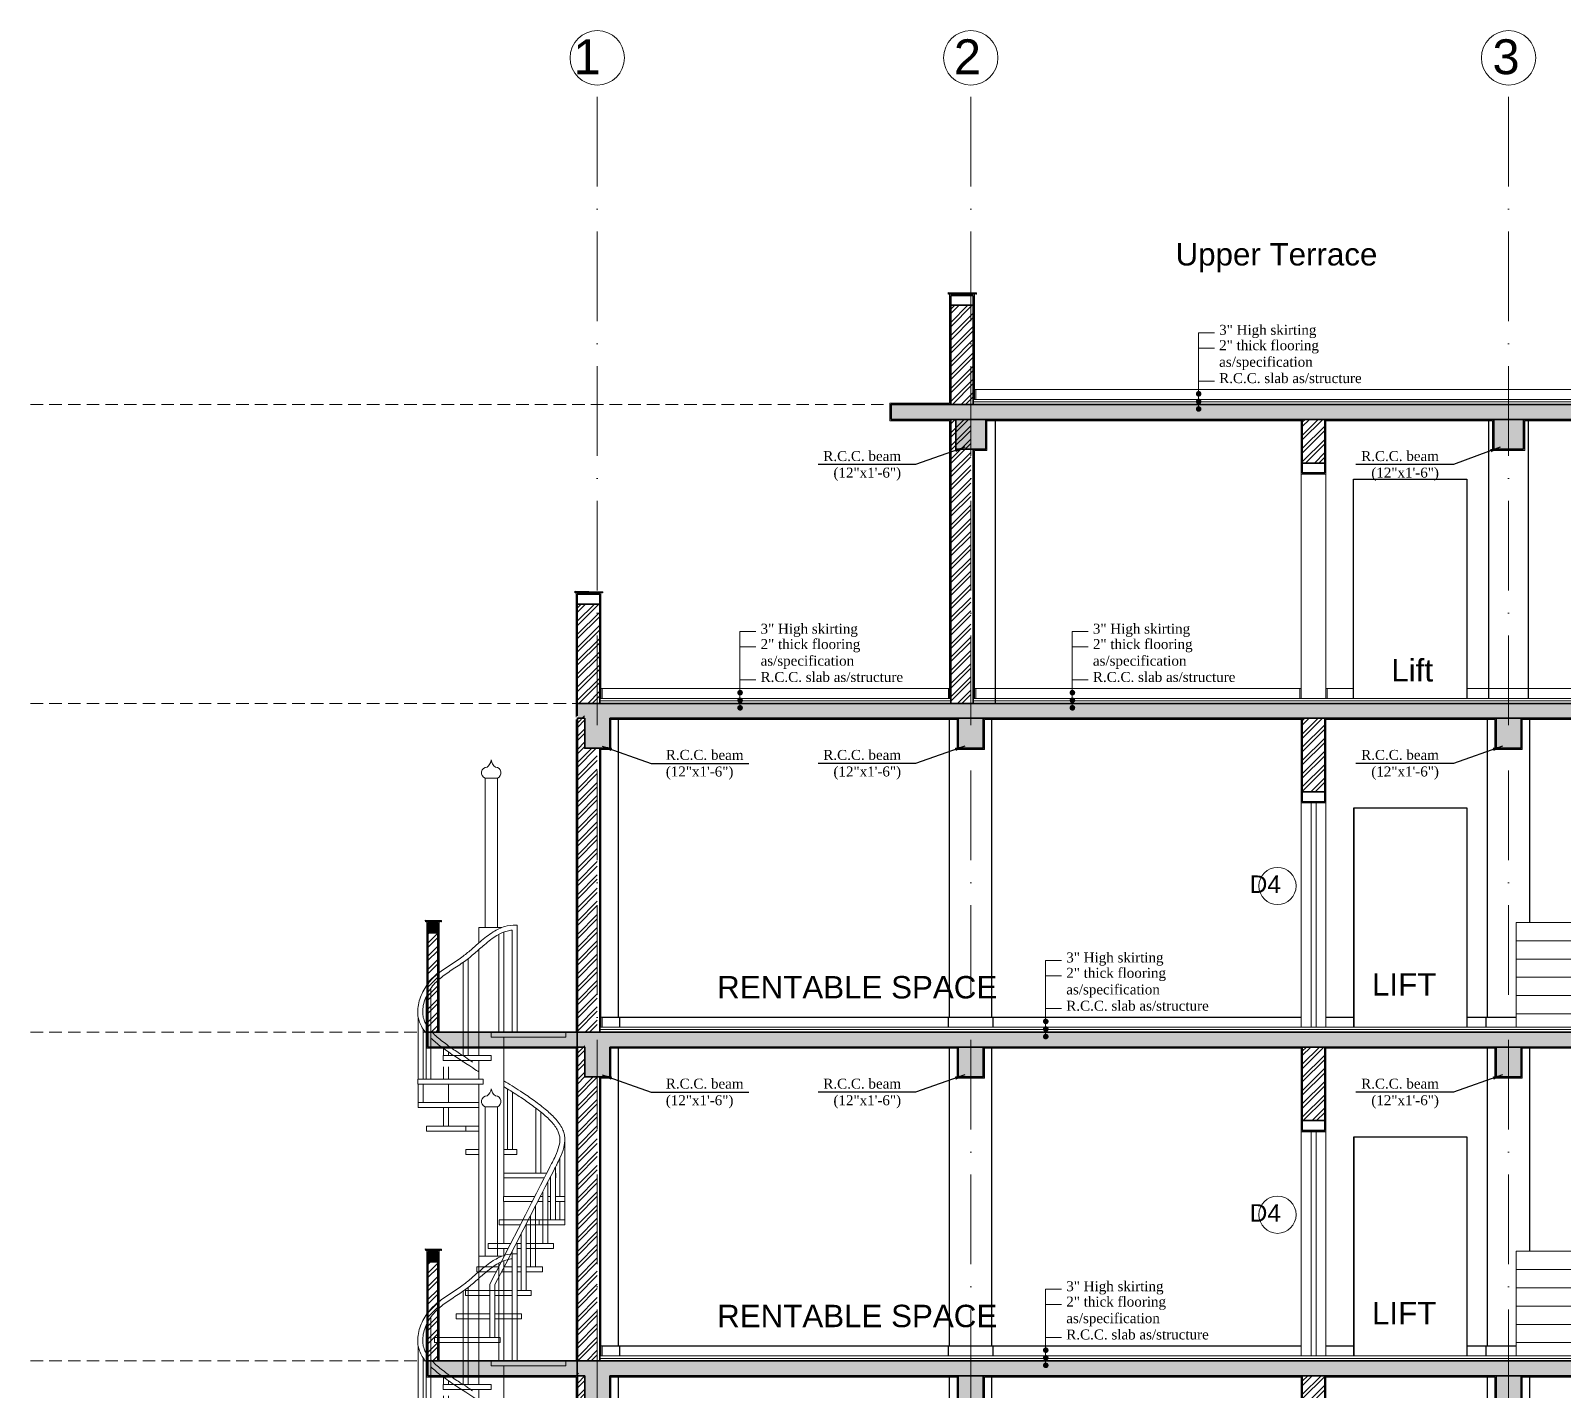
# Model space of a CAD drawing. Header units: inches. Extents: x 10755 to 33653, y -10992 to 10708.
# Drawn here: x 20588 to 21203, y 2085 to 2631 of the extents above; entities that cross this region are included whole.
import ezdxf

# ---------------------------------------------------------------- set-up
doc = ezdxf.new("R2010")
doc.units = ezdxf.units.IN
doc.header["$MEASUREMENT"] = 0
doc.linetypes.add('ACAD_ISO10W100', pattern=[18, 12, -3, 0, -3])
doc.linetypes.add('DASHED', pattern=[0.75, 0.5, -0.25])
for name, color, linetype, lineweight in [('arrow', 4, 'Continuous', 9), ('centerline', 9, 'ACAD_ISO10W100', 5), ('col', 1, 'Continuous', 30), ('dimension inter - 8', 6, 'Continuous', 13), ('door', 15, 'Continuous', 18), ('Elevation 1', 21, 'Continuous', 25), ('elevation3', 122, 'Continuous', 25), ('hatch', 33, 'Continuous', 5), ('hatch 2', 8, 'Continuous', 13), ('hatch1', 9, 'Continuous', 5), ('hatch3', 43, 'Continuous', 5), ('Pillar', 11, 'Continuous', 25), ('PLASTER', 50, 'Continuous', 9), ('stair', 3, 'Continuous', 15), ('STAIRCASE', 143, 'Continuous', 15), ('steps', 4, 'Continuous', 9), ('text-1-4', 6, 'Continuous', 13), ('title text 1', 113, 'Continuous', 25), ('txt', 7, 'Continuous', 15), ('wall', 1, 'Continuous', 35)]:
    doc.layers.add(name, color=color, linetype=linetype, lineweight=lineweight)
doc.layers.add('T-TEXT', color=230, linetype='Continuous')
doc.layers.get('dimension inter - 8').off()
doc.styles.add('arial', font='arial.ttf')
doc.styles.add('Prajwal', font='stylu.ttf', dxfattribs={"height": 9})
doc.styles.get("Standard").update_dxf_attribs({"font": 'arial.ttf'})
doc.styles.add('suren', font='times.ttf', dxfattribs={"height": 4})
doc.dimstyles.new('1-4(p) arrow', dxfattribs={"dimtxt": 4, "dimasz": 4, "dimexe": 0, "dimexo": 0, "dimgap": 2, "dimtad": 1, "dimdec": 3, "dimzin": 0, "dimdsep": 46, "dimlunit": 4, "dimtxsty": 'arial', "dimblk": 'DOT', "dimcen": 0, "dimclrd": 4, "dimclre": 3, "dimclrt": 6, "dimadec": 0, "dimazin": 0, "dimtfac": 0.5, "dimtdec": 3, "dimtix": 1, "dimtofl": 0, "dimtmove": 0, "dimatfit": 3, "dimfxl": 0, "dimtolj": 1, "dimtzin": 0, "dimlwe": -1, "dimarcsym": 0})

# ---------------------------------------------------------------- blocks, each defined once
blk = doc.blocks.new('wewerr')
at = {"layer": 'hatch', "linetype": 'Continuous', "ltscale": 30}
for points in [[(193533.81, -5219.8), (193523.81, -5219.8), (193523.81, -5231.8), (193533.81, -5231.8)], [(193683.81, -5219.8), (193673.81, -5219.8), (193673.81, -5231.8), (193683.81, -5231.8)], [(193899.81, -5219.8), (193889.81, -5219.8), (193889.81, -5231.8), (193899.81, -5231.8)], [(194084.81, -5219.8), (194074.81, -5219.8), (194074.81, -5231.8), (194084.81, -5231.8)], [(194324.81, -5219.8), (194314.81, -5219.8), (194314.81, -5231.8), (194324.81, -5231.8)], [(194516.81, -5219.8), (194506.81, -5219.8), (194506.81, -5231.8), (194516.81, -5231.8)]]:
    blk.add_hatch(color=256, dxfattribs=at).paths.add_polyline_path(points)
at = {"layer": 'hatch 2', "linetype": 'Continuous', "ltscale": 30}
blk.add_hatch(color=256, dxfattribs=at).paths.add_polyline_path([(194519.81, -5219.8), (194519.81, -5213.8), (193520.81, -5213.8), (193520.81, -5219.8)])
h = blk.add_hatch(dxfattribs=at)
h.set_pattern_fill('ANSI32', color=256, scale=10, style=0)
h.set_pattern_definition([(45, (172868.0908, -7178.3252), (-2.6516504, 2.6516504), []), (45, (172869.8586, -7178.3252), (-2.6516504, 2.6516504), [])])
h.paths.add_polyline_path([(193528.81, -5231.8), (193523.81, -5231.8), (193523.81, -5218.8), (193520.81, -5218.8), (193520.81, -5345.8), (193528.81, -5345.8)])
h = blk.add_hatch(dxfattribs=at)
h.set_pattern_fill('ANSI32', color=256, scale=10, style=0)
h.set_pattern_definition([(45, (-2e-05, 421.004), (-2.65165043, 2.65165043), []), (45, (1.7677, 421.004), (-2.65165043, 2.65165043), [])])
h.paths.add_polyline_path([(193811.95, -5249.3), (193820.95, -5249.3), (193820.95, -5219.8), (193811.95, -5219.8)])
at = {"layer": 'door', "ltscale": 30}
for p, q in [((194080.37, -5343.8), (194080.37, -5231.8)), ((194082.37, -5343.8), (194082.37, -5231.8)), ((193815.52, -5343.8), (193815.52, -5253.3)), ((193817.52, -5343.8), (193817.52, -5253.3))]:
    blk.add_line(p, q, dxfattribs=at)
at = {"layer": 'Elevation 1'}
blk.add_lwpolyline([(193832.58, -5343.8), (193832.58, -5255.8), (193878.05, -5255.8), (193878.05, -5343.8)], dxfattribs=at)
at = {"layer": 'elevation3', "linetype": 'Continuous'}
for p, q in [((193832.58, -5255.8), (193832.58, -5343.8)), ((193878.05, -5255.8), (193878.05, -5343.8))]:
    blk.add_line(p, q, dxfattribs=at)
at = {"layer": 'hatch 2', "ltscale": 30}
blk.add_circle((193801.99, -5287.13), 7.47, dxfattribs=at)
blk.add_circle((193801.99, -5287.13), 7.47, dxfattribs=at)
at = {"layer": 'Pillar', "linetype": 'Continuous', "ltscale": 30}
for p, q in [((193537.31, -5339.8), (193537.31, -5219.8)), ((193670.31, -5339.8), (193670.31, -5219.8)), ((193687.31, -5339.8), (193687.31, -5219.8)), ((193886.31, -5339.8), (193886.31, -5219.8)), ((193903.31, -5301.8), (193903.31, -5219.8)), ((194086.31, -5220.3), (194086.31, -5343.8)), ((194114.31, -5343.8), (194114.31, -5220.3)), ((194311.31, -5343.8), (194311.31, -5219.8)), ((194328.31, -5339.8), (194328.31, -5219.8)), ((194503.31, -5339.8), (194503.31, -5219.8)), ((194520.31, -5339.8), (194520.31, -5219.8)), ((194076.31, -5232.3), (194076.31, -5343.8)), ((194071.31, -5339.8), (194071.31, -5262.8)), ((193530.81, -5339.8), (193811.45, -5339.8)), ((193537.81, -5343.8), (193537.81, -5339.8)), ((193669.81, -5343.8), (193669.81, -5339.8)), ((193687.81, -5343.8), (193687.81, -5339.8)), ((193821.45, -5339.8), (193832.58, -5339.8)), ((193878.05, -5339.8), (193897.81, -5339.8)), ((193885.81, -5343.8), (193885.81, -5339.8)), ((193959.79, -5339.8), (194076.31, -5339.8)), ((194070.81, -5343.8), (194070.81, -5339.8)), ((194086.31, -5339.8), (194114.31, -5339.8)), ((194311.31, -5339.8), (194328.81, -5339.8)), ((194328.81, -5343.8), (194328.81, -5339.8)), ((194328.81, -5339.8), (194520.81, -5339.8)), ((194502.81, -5343.8), (194502.81, -5339.8)), ((194520.81, -5343.8), (194520.81, -5339.8))]:
    blk.add_line(p, q, dxfattribs=at)
at = {"layer": 'PLASTER', "linetype": 'Continuous', "ltscale": 30}
blk.add_line((193811.45, -5253.8), (193821.45, -5253.8), dxfattribs=at)
for points in [[(193520.31, -5220.3), (193520.31, -5345.8)], [(193530.31, -5343.8), (193530.31, -5232.3), (193534.31, -5232.3), (193534.31, -5220.3), (193673.31, -5220.3), (193673.31, -5232.3), (193684.31, -5232.3), (193684.31, -5220.3), (193811.45, -5220.3), (193811.45, -5343.8)], [(193821.45, -5343.8), (193821.45, -5220.3), (193889.31, -5220.3), (193889.31, -5232.3), (193900.31, -5232.3), (193900.31, -5220.3), (194074.31, -5220.3), (194074.31, -5232.3), (194085.31, -5232.3), (194085.31, -5220.3), (194091.31, -5220.3), (194091.31, -5220.3), (194104.31, -5220.3), (194104.31, -5220.3), (194314.31, -5220.3), (194314.31, -5232.3), (194325.31, -5232.3), (194325.31, -5220.3), (194506.31, -5220.3), (194506.31, -5232.3), (194517.31, -5232.3), (194517.31, -5220.3)]]:
    blk.add_lwpolyline(points, dxfattribs=at)
at = {"layer": 'stair', "ltscale": 5}
for p, q in [((193529.81, -5343.8), (194520.81, -5343.8)), ((193529.81, -5344.8), (194520.81, -5344.8))]:
    blk.add_line(p, q, dxfattribs=at)
blk.add_lwpolyline([(193530.81, -5343.8), (193530.31, -5343.8), (193530.31, -5339.8), (193530.81, -5339.8)], close=True, dxfattribs=at)
at = {"layer": 'STAIRCASE', "linetype": 'Continuous', "ltscale": 30}
for p, q in [((194014.8, -5219.8), (194014.8, -5262.8)), ((194014.8, -5262.8), (194014.8, -5265.14)), ((193897.81, -5301.8), (193897.81, -5343.8)), ((193959.79, -5301.8), (193897.81, -5301.8)), ((193959.79, -5301.8), (193959.79, -5343.8)), ((193959.79, -5309.14), (193897.81, -5309.14)), ((193959.79, -5316.47), (193897.81, -5316.47)), ((193959.79, -5323.8), (193897.81, -5323.8)), ((193959.79, -5331.14), (193897.81, -5331.14)), ((193959.79, -5338.47), (193897.81, -5338.47))]:
    blk.add_line(p, q, dxfattribs=at)
for points in [[(194014.8, -5265.14), (194014.8, -5257.8), (194076.31, -5257.8), (194076.31, -5257.8)], [(193959.79, -5307.81), (194027.3, -5262.8), (194076.31, -5262.8)], [(194003.79, -5272.47), (194003.79, -5265.14), (194014.8, -5265.14), (194014.8, -5265.14)], [(193992.79, -5279.8), (193992.79, -5272.47), (194003.79, -5272.47), (194003.79, -5272.47)], [(193981.79, -5287.14), (193981.79, -5279.8), (193992.79, -5279.8), (193992.79, -5279.8)], [(193970.79, -5294.47), (193970.79, -5287.14), (193981.79, -5287.14), (193981.79, -5287.14)], [(193959.79, -5301.8), (193959.79, -5294.47), (193970.79, -5294.47), (193970.79, -5294.47)]]:
    blk.add_lwpolyline(points, dxfattribs=at)
at = {"layer": 'wall', "linetype": 'Continuous', "ltscale": 30}
for p, q in [((193520.81, -5213.8), (193902.81, -5213.8)), ((193902.81, -5213.8), (194519.81, -5213.8)), ((194071.81, -5213.8), (194519.81, -5213.8)), ((193520.81, -5345.8), (193520.81, -5219.8)), ((193523.81, -5219.8), (193520.81, -5219.8)), ((193533.81, -5219.8), (194519.81, -5219.8)), ((193811.95, -5219.8), (193811.95, -5253.3)), ((193820.95, -5219.8), (193820.95, -5253.3)), ((193531.81, -5231.8), (193523.81, -5231.8)), ((193529.81, -5345.8), (193529.81, -5231.69)), ((193811.95, -5249.3), (193820.95, -5249.3)), ((193811.95, -5253.3), (193820.95, -5253.3)), ((193520.81, -5345.8), (193529.81, -5345.8))]:
    blk.add_line(p, q, dxfattribs=at)
blk.add_lwpolyline([(193533.81, -5219.8), (193533.81, -5231.8), (193523.81, -5231.8), (193523.81, -5219.8)], dxfattribs=at)
for points in [[(193673.81, -5219.8), (193683.81, -5219.8), (193683.81, -5231.8), (193673.81, -5231.8)], [(193889.81, -5219.8), (193899.81, -5219.8), (193899.81, -5231.8), (193889.81, -5231.8)], [(194074.81, -5219.8), (194084.81, -5219.8), (194084.81, -5231.8), (194074.81, -5231.8)], [(194314.81, -5219.8), (194324.81, -5219.8), (194324.81, -5231.8), (194314.81, -5231.8)], [(194506.81, -5219.8), (194516.81, -5219.8), (194516.81, -5231.8), (194506.81, -5231.8)]]:
    blk.add_lwpolyline(points, close=True, dxfattribs=at)
at = {"layer": 'title text 1', "insert": (193796.49, -5282.91), "char_height": 7, "width": 6.48014975013211e-13, "attachment_point": 1, "rotation": 359.95632, "style": 'Prajwal'}
blk.add_mtext('\\pi-5.632;{\\fArial|b0|i0|c0|p34;D4}', dxfattribs=at)
blk.add_mtext('\\pi-5.632;{\\fArial|b0|i0|c0|p34;D4}', dxfattribs=at)
at = {"layer": 'txt', "linetype": 'Continuous', "char_height": 9, "attachment_point": 2, "style": 'arial'}
for s, insert, width in [('RENTABLE SPACE', (193633.2, -5323.28), 112.6637), ('LIFT', (193852.84, -5322.15), 40.9246), ('RENTABLE SPACE', (194440.72, -5323.78), 178.6637)]:
    blk.add_mtext(s, dxfattribs=dict(at, insert=insert, width=width))
blk = doc.blocks.new('wewqrwe')
at = {"layer": 'hatch1', "linetype": 'Continuous', "ltscale": 30}
for p, q in [((193137.7, -5700.81), (193138.73, -5700.81)), ((193128, -5719.66), (193130.02, -5719.66)), ((193123.14, -5729.09), (193126.38, -5729.09)), ((193128.38, -5729.09), (193130.02, -5729.09)), ((193119.49, -5738.52), (193126.38, -5738.52))]:
    blk.add_line(p, q, dxfattribs=at)
at = {"layer": 'steps'}
for p, q in [((193115.49, -5592.81), (193115.49, -5532.81)), ((193120.49, -5592.81), (193120.49, -5532.81)), ((193112.99, -5599.04), (193112.99, -5592.81)), ((193122.27, -5592.81), (193112.99, -5592.81)), ((193122.99, -5634.81), (193122.99, -5594.67)), ((193126.45, -5634.81), (193126.45, -5593.85)), ((193128.45, -5634.81), (193128.45, -5591.81)), ((193120.99, -5634.81), (193120.99, -5595.61)), ((193106.71, -5644.24), (193106.71, -5606.78)), ((193108.71, -5644.24), (193108.71, -5605.3)), ((193112.99, -5644.24), (193112.99, -5601.69)), ((193093.79, -5653.66), (193093.79, -5617.12)), ((193091.79, -5653.66), (193091.79, -5620.66)), ((193088.66, -5628.81), (193088.66, -5653.66)), ((193090.66, -5633.61), (193090.66, -5653.66)), ((193117.99, -5634.81), (193147.99, -5634.81)), ((193117.99, -5634.81), (193117.99, -5636.81)), ((193117.99, -5636.81), (193147.99, -5636.81)), ((193122.99, -5656.69), (193122.99, -5636.81)), ((193147.99, -5636.81), (193147.99, -5634.81)), ((193098.71, -5644.24), (193117.99, -5644.24)), ((193098.71, -5644.24), (193098.71, -5646.24)), ((193098.78, -5644.24), (193098.78, -5641.31)), ((193100.78, -5644.24), (193100.78, -5642.76)), ((193117.99, -5644.24), (193117.99, -5646.24)), ((193098.71, -5646.24), (193117.99, -5646.24)), ((193098.78, -5653.66), (193098.78, -5648.81)), ((193100.78, -5653.66), (193100.78, -5648.81)), ((193106.71, -5646.81), (193106.71, -5646.79)), ((193112.99, -5653.66), (193112.99, -5646.24)), ((193088.45, -5655.66), (193088.45, -5653.66)), ((193088.45, -5653.66), (193098.78, -5653.66)), ((193088.45, -5655.66), (193098.78, -5655.66)), ((193088.66, -5655.66), (193088.66, -5665.09)), ((193090.66, -5655.66), (193090.66, -5663.09)), ((193098.78, -5653.66), (193114.78, -5653.66)), ((193098.78, -5655.66), (193114.78, -5655.66)), ((193100.78, -5663.09), (193100.78, -5655.66)), ((193112.99, -5663.09), (193112.99, -5655.66)), ((193114.78, -5653.66), (193114.78, -5655.66)), ((193122.99, -5683.95), (193122.99, -5656.69)), ((193124.47, -5681.95), (193124.47, -5657.6)), ((193126.47, -5681.95), (193126.47, -5658.84)), ((193088.66, -5663.09), (193100.78, -5663.09)), ((193088.66, -5665.09), (193100.78, -5665.09)), ((193098.78, -5672.52), (193098.78, -5665.09)), ((193100.78, -5663.09), (193113.07, -5663.09)), ((193100.78, -5672.52), (193100.78, -5665.09)), ((193100.78, -5665.09), (193113.07, -5665.09)), ((193112.99, -5674.52), (193112.99, -5665.09)), ((193113.07, -5665.09), (193113.07, -5663.09)), ((193135.87, -5691.38), (193135.87, -5665.3)), ((193137.87, -5691.38), (193137.87, -5666.86)), ((193092.01, -5674.52), (193092.01, -5672.52)), ((193092.01, -5672.52), (193112.99, -5672.52)), ((193092.01, -5674.52), (193112.99, -5674.52)), ((193107.73, -5674.52), (193107.73, -5672.52)), ((193112.99, -5683.95), (193112.99, -5674.52)), ((193145.48, -5679.14), (193145.48, -5676.81)), ((193147.48, -5710.24), (193147.48, -5676.81)), ((193107.73, -5681.95), (193112.99, -5681.95)), ((193107.73, -5683.95), (193107.73, -5681.95)), ((193107.73, -5683.95), (193112.99, -5683.95)), ((193112.99, -5729.09), (193112.99, -5683.95)), ((193122.99, -5681.95), (193128.25, -5681.95)), ((193122.99, -5683.95), (193128.25, -5683.95)), ((193122.99, -5700.81), (193122.99, -5683.95)), ((193128.25, -5683.95), (193128.25, -5681.95)), ((193145.48, -5700.81), (193145.48, -5685.57)), ((193122.99, -5691.38), (193140.32, -5691.38)), ((193122.99, -5693.38), (193139.29, -5693.38)), ((193141.53, -5693.38), (193141.76, -5693.38)), ((193141.76, -5710.24), (193141.76, -5692.93)), ((193143.76, -5710.24), (193143.76, -5689.05)), ((193143.76, -5691.38), (193143.97, -5691.38)), ((193143.76, -5693.38), (193143.97, -5693.38)), ((193143.97, -5691.38), (193143.97, -5693.38)), ((193138.73, -5719.66), (193138.73, -5698.82)), ((193140.73, -5719.66), (193140.73, -5695.15)), ((193122.92, -5700.81), (193135.49, -5700.81)), ((193122.92, -5700.81), (193122.92, -5702.81)), ((193122.92, -5702.81), (193134.47, -5702.81)), ((193122.99, -5708.81), (193122.99, -5702.81)), ((193135.79, -5729.09), (193135.79, -5704.58)), ((193136.68, -5702.81), (193138.73, -5702.81)), ((193137.7, -5700.81), (193138.73, -5700.81)), ((193140.73, -5700.81), (193141.76, -5700.81)), ((193140.73, -5702.81), (193141.76, -5702.81)), ((193143.76, -5700.81), (193147.48, -5700.81)), ((193143.76, -5702.81), (193147.48, -5702.81)), ((193145.48, -5710.24), (193145.48, -5702.81)), ((193121.21, -5710.24), (193121.21, -5712.24)), ((193121.21, -5710.24), (193147.54, -5710.24)), ((193122.99, -5719.66), (193122.99, -5708.81)), ((193133.79, -5729.09), (193133.79, -5708.42)), ((193137.28, -5710.24), (193137.28, -5712.24)), ((193147.54, -5710.24), (193147.54, -5712.24)), ((193121.21, -5712.24), (193129.64, -5712.24)), ((193130.02, -5738.52), (193130.02, -5715.73)), ((193131.82, -5712.24), (193147.54, -5712.24)), ((193132.02, -5738.52), (193132.02, -5712.24)), ((193116.7, -5719.66), (193116.7, -5721.66)), ((193116.7, -5719.66), (193125.83, -5719.66)), ((193116.7, -5721.66), (193124.81, -5721.66)), ((193122.99, -5725.21), (193122.99, -5721.66)), ((193126.38, -5747.95), (193126.38, -5722.81)), ((193128, -5719.66), (193130.02, -5719.66)), ((193128.38, -5747.95), (193128.38, -5719.66)), ((193128.38, -5721.66), (193130.02, -5721.66)), ((193132.02, -5719.66), (193143.03, -5719.66)), ((193132.02, -5721.66), (193143.03, -5721.66)), ((193143.03, -5719.66), (193143.03, -5721.66)), ((193112.19, -5729.09), (193112.19, -5731.09)), ((193112.19, -5729.09), (193121, -5729.09)), ((193123.14, -5729.09), (193126.38, -5729.09)), ((193128.38, -5729.09), (193130.02, -5729.09)), ((193132.02, -5729.09), (193138.52, -5729.09)), ((193138.52, -5729.09), (193138.52, -5731.09)), ((193112.19, -5731.09), (193119.98, -5731.09)), ((193112.99, -5738.52), (193112.99, -5731.09)), ((193117.49, -5757.38), (193117.49, -5735.95)), ((193119.49, -5757.38), (193119.49, -5736.19)), ((193122.11, -5731.09), (193126.38, -5731.09)), ((193122.99, -5738.52), (193122.99, -5731.09)), ((193128.38, -5731.09), (193130.02, -5731.09)), ((193132.02, -5731.09), (193138.52, -5731.09)), ((193107.68, -5738.52), (193107.68, -5740.52)), ((193107.68, -5738.52), (193126.38, -5738.52)), ((193107.68, -5740.52), (193117.49, -5740.52)), ((193112.99, -5748.08), (193112.99, -5740.52)), ((193119.49, -5757.38), (193119.49, -5738.81)), ((193119.49, -5740.52), (193126.38, -5740.52)), ((193122.99, -5747.95), (193122.99, -5740.52)), ((193128.38, -5738.52), (193134.01, -5738.52)), ((193128.38, -5740.52), (193134.01, -5740.52)), ((193134.01, -5738.52), (193134.01, -5740.52)), ((193103.87, -5747.95), (193103.87, -5749.95)), ((193103.87, -5747.95), (193117.49, -5747.95)), ((193119.49, -5747.95), (193130.2, -5747.95)), ((193130.2, -5747.95), (193130.2, -5749.95)), ((193103.87, -5749.95), (193117.49, -5749.95)), ((193112.99, -5757.38), (193112.99, -5749.95)), ((193119.49, -5749.95), (193130.2, -5749.95)), ((193122.99, -5757.38), (193122.99, -5749.95)), ((193095.21, -5757.38), (193095.21, -5759.38)), ((193095.21, -5757.38), (193121.54, -5757.38)), ((193095.21, -5759.38), (193121.54, -5759.38)), ((193112.99, -5766.81), (193112.99, -5759.38)), ((193121.54, -5757.38), (193121.54, -5759.38)), ((193122.99, -5766.81), (193122.99, -5757.38))]:
    blk.add_line(p, q, dxfattribs=at)
blk.add_lwpolyline([(193115.49, -5532.81, -0.812876), (193116.29, -5528.4, 0.225133), (193117.99, -5525.52, 0.225133), (193119.7, -5528.4, -0.812876), (193120.49, -5532.81)], format="xyb", close=True, dxfattribs=at)
for points, knots in [([(193091.79, -5635.11), (193090.68, -5633.79), (193089.77, -5632.35), (193088.95, -5630.15), (193088.77, -5629.51), (193088.53, -5628.2), (193088.46, -5627.53), (193088.42, -5624.83), (193088.85, -5622.75), (193090.32, -5618.81), (193091.37, -5616.96), (193093.83, -5613.79), (193095.24, -5612.45), (193098.24, -5610.04), (193099.83, -5608.97), (193103.04, -5606.86), (193104.66, -5605.81), (193106.84, -5604.22), (193107.45, -5603.75), (193108.66, -5602.78), (193109.27, -5602.27), (193111.07, -5600.72), (193112.27, -5599.65), (193115.21, -5597.14), (193116.95, -5595.73), (193120.28, -5593.65), (193121.82, -5592.89), (193124.73, -5592.02), (193126.06, -5591.81), (193128.45, -5591.81)], [81.205258, 81.205258, 81.205258, 81.205258, 86.072871, 86.072871, 87.958853, 87.958853, 89.844834, 89.844834, 95.535569, 95.535569, 101.226304, 101.226304, 106.917039, 106.917039, 112.607774, 112.607774, 118.298508, 118.298508, 120.54428, 120.54428, 122.790052, 122.790052, 127.281596, 127.281596, 133.598797, 133.598797, 138.61055, 138.61055, 142.468452, 142.468452, 142.468452, 142.468452]), ([(193091.79, -5631.63), (193091.49, -5631.11), (193091.24, -5630.58), (193090.78, -5629.33), (193090.61, -5628.62), (193090.43, -5627.1), (193090.43, -5626.31), (193090.68, -5623.6), (193091.3, -5621.6), (193092.6, -5618.95), (193093.07, -5618.16), (193094.67, -5615.83), (193095.97, -5614.5), (193098.87, -5612.05), (193100.47, -5610.95), (193103.8, -5608.75), (193105.53, -5607.64), (193107.94, -5605.89), (193108.64, -5605.36), (193110.01, -5604.26), (193110.68, -5603.69), (193112.68, -5601.97), (193113.99, -5600.8), (193116.92, -5598.32), (193118.55, -5597.05), (193121.56, -5595.24), (193122.93, -5594.61), (193125.03, -5594.04), (193125.73, -5593.91), (193126.45, -5593.85)], [84.101211, 84.101211, 84.101211, 84.101211, 86.102561, 86.102561, 88.69053, 88.69053, 91.278498, 91.278498, 97.400197, 97.400197, 100.159935, 100.159935, 106.14453, 106.14453, 112.129125, 112.129125, 118.11372, 118.11372, 120.561629, 120.561629, 123.009539, 123.009539, 127.905359, 127.905359, 134.030367, 134.030367, 138.966871, 138.966871, 141.367788, 141.367788, 141.367788, 141.367788]), ([(193106.71, -5644.39), (193106.03, -5643.94), (193105.35, -5643.49), (193103.18, -5642.01), (193101.67, -5640.95), (193098.64, -5638.73), (193097.14, -5637.58), (193095.07, -5635.72), (193094.4, -5635.05), (193093.79, -5634.37)], [64.641096, 64.641096, 64.641096, 64.641096, 67.065226, 67.065226, 72.366661, 72.366661, 77.668096, 77.668096, 80.476118, 80.476118, 80.476118, 80.476118]), ([(193102.9, -5644.24), (193101.98, -5643.6), (193101.05, -5642.95), (193099.4, -5641.77), (193098.67, -5641.24), (193097.22, -5640.14), (193096.49, -5639.58), (193095.1, -5638.43), (193094.43, -5637.85), (193093.79, -5637.24)], [67.819009, 67.819009, 67.819009, 67.819009, 71.047929, 71.047929, 73.552086, 73.552086, 76.056243, 76.056243, 78.493263, 78.493263, 78.493263, 78.493263]), ([(193119.49, -5736.19), (193143.94, -5688.69), (193144.13, -5688.33), (193144.75, -5687.1), (193145.18, -5686.22), (193146.22, -5683.94), (193146.77, -5682.53), (193147.43, -5679.96), (193147.59, -5678.8), (193147.53, -5676.95), (193147.43, -5676.27), (193147.1, -5674.95), (193146.86, -5674.31), (193145.86, -5672.17), (193144.82, -5670.76), (193142.41, -5668.11), (193141.03, -5666.86), (193138.78, -5665.01), (193137.93, -5664.35), (193136.26, -5663.08), (193135.43, -5662.47), (193132.95, -5660.69), (193131.32, -5659.59), (193127.44, -5657.06), (193125.21, -5655.69), (193122.99, -5654.36)], [0.218143, 0.218143, 0.218143, 0.218143, 1.314231, 1.314231, 3.942692, 3.942692, 8.161098, 8.161098, 11.610704, 11.610704, 13.630495, 13.630495, 15.650285, 15.650285, 20.573844, 20.573844, 25.497404, 25.497404, 28.380506, 28.380506, 31.263607, 31.263607, 37.029811, 37.029811, 45.051397, 45.051397, 45.051397, 45.051397]), ([(193117.49, -5735.95), (193142.09, -5687.92), (193142.31, -5687.49), (193142.96, -5686.2), (193143.38, -5685.36), (193144.37, -5683.18), (193144.88, -5681.87), (193145.45, -5679.6), (193145.59, -5678.63), (193145.54, -5677.14), (193145.46, -5676.6), (193145.17, -5675.51), (193144.96, -5674.97), (193144.09, -5673.15), (193143.15, -5671.88), (193140.88, -5669.42), (193139.55, -5668.23), (193137.37, -5666.45), (193136.56, -5665.82), (193134.95, -5664.6), (193134.15, -5664.02), (193131.76, -5662.31), (193130.19, -5661.24), (193126.73, -5658.99), (193124.86, -5657.83), (193122.99, -5656.7)], [0, 0, 0, 0, 1.314867, 1.314867, 3.944602, 3.944602, 8.162435, 8.162435, 11.611771, 11.611771, 13.701647, 13.701647, 15.791523, 15.791523, 20.749585, 20.749585, 25.707646, 25.707646, 28.534632, 28.534632, 31.361617, 31.361617, 37.015587, 37.015587, 43.805156, 43.805156, 43.805156, 43.805156])]:
    blk.add_open_spline(points, degree=3, knots=knots, dxfattribs=at)
for points in [[(193112.99, -5650.71), (193111.96, -5650.09), (193110.93, -5649.45), (193102.9, -5644.24)], [(193110.48, -5646.81), (193109.89, -5646.44), (193109.3, -5646.07), (193106.71, -5644.24)]]:
    blk.add_open_spline(points, degree=3, dxfattribs=at)
blk = doc.blocks.new('raill')
at = {"layer": 'hatch 2', "linetype": 'Continuous', "ltscale": 30}
blk.add_hatch(color=256, dxfattribs=at).paths.add_polyline_path([(20592.72, 2268.34), (20596.72, 2268.34), (20596.72, 2272.34), (20592.72, 2272.34)])
h = blk.add_hatch(dxfattribs=at)
h.set_pattern_fill('ANSI32', color=256, scale=10, style=0)
h.set_pattern_definition([(45, (-3e-11, 264), (-2.6516504, 2.6516504), []), (45, (1.7678, 264), (-2.6516504, 2.6516504), [])])
edge = h.paths.add_edge_path()
edge.add_line((20596.71, 2269.52), (20592.71, 2269.52))
edge.add_line((20592.71, 2269.52), (20592.71, 2247.9))
edge.add_spline(control_points=[(20592.71, 2247.9), (20592.73, 2247.92), (20592.74, 2247.94), (20593.94, 2249.48), (20595.28, 2250.77), (20596.71, 2251.94)], knot_values=[101.163818, 101.163818, 101.163818, 101.163818, 101.226304, 101.226304, 106.690427, 106.690427, 106.690427, 106.690427], degree=3, periodic=0)
edge.add_line((20596.71, 2251.94), (20596.71, 2269.52))
edge = h.paths.add_edge_path()
edge.add_line((20596.71, 2249.3), (20596.71, 2251.94))
edge.add_spline(control_points=[(20596.71, 2251.94), (20595.28, 2250.77), (20593.94, 2249.48), (20592.74, 2247.94), (20592.73, 2247.92), (20592.71, 2247.9)], knot_values=[101.163818, 101.163818, 101.163818, 101.163818, 106.627941, 106.627941, 106.690427, 106.690427, 106.690427, 106.690427], degree=3, periodic=0)
edge.add_line((20592.71, 2247.9), (20592.71, 2244.25))
edge.add_spline(control_points=[(20592.71, 2244.25), (20593.03, 2244.83), (20593.37, 2245.38), (20593.8, 2246.01), (20593.87, 2246.11), (20593.94, 2246.2)], knot_values=[98.18722, 98.18722, 98.18722, 98.18722, 100.159935, 100.159935, 100.540258, 100.540258, 100.540258, 100.540258], degree=3, periodic=0)
edge.add_spline(control_points=[(20593.94, 2246.2), (20594.76, 2247.35), (20595.7, 2248.36), (20596.71, 2249.3)], knot_values=[100.540258, 100.540258, 100.540258, 100.540258, 104.93144, 104.93144, 104.93144, 104.93144], degree=3, periodic=0)
edge = h.paths.add_edge_path()
edge.add_spline(control_points=[(20593.94, 2246.2), (20593.87, 2246.11), (20593.8, 2246.01), (20593.37, 2245.38), (20593.03, 2244.83), (20592.71, 2244.25)], knot_values=[98.18722, 98.18722, 98.18722, 98.18722, 98.567544, 98.567544, 100.540258, 100.540258, 100.540258, 100.540258], degree=3, periodic=0)
edge.add_line((20592.71, 2244.25), (20592.71, 2228.52))
edge.add_line((20592.71, 2228.52), (20593.94, 2228.52))
edge.add_line((20593.94, 2228.52), (20593.94, 2246.2))
edge = h.paths.add_edge_path()
edge.add_spline(control_points=[(20596.71, 2249.3), (20595.7, 2248.36), (20594.76, 2247.35), (20593.94, 2246.2)], knot_values=[100.540258, 100.540258, 100.540258, 100.540258, 104.93144, 104.93144, 104.93144, 104.93144], degree=3, periodic=0)
edge.add_line((20593.94, 2246.2), (20593.94, 2228.96))
edge.add_spline(control_points=[(20593.94, 2228.96), (20594.07, 2228.81), (20594.21, 2228.67), (20594.34, 2228.52)], knot_values=[79.87415, 79.87415, 79.87415, 79.87415, 80.476118, 80.476118, 80.476118, 80.476118], degree=3, periodic=0)
edge.add_line((20594.34, 2228.52), (20596.71, 2228.52))
edge.add_line((20596.71, 2228.52), (20596.71, 2235.95))
edge.add_line((20596.71, 2235.95), (20595.37, 2235.95))
edge.add_line((20595.37, 2235.95), (20595.37, 2237.95))
edge.add_line((20595.37, 2237.95), (20596.71, 2237.95))
edge.add_line((20596.71, 2237.95), (20596.71, 2249.3))
h.paths.add_polyline_path([(20596.71, 2237.95), (20595.37, 2237.95), (20595.37, 2235.95), (20596.71, 2235.95)], flags=17)
at = {"layer": 'hatch3', "linetype": 'DASHED', "lineweight": 0, "ltscale": 85}
h = blk.add_hatch(color=256, dxfattribs=at)
h.dxf.hatch_style = 1
h.paths.add_polyline_path([(20652.71, 2228.52), (20592.71, 2228.52), (20592.71, 2222.52), (20652.71, 2222.52)])
at = {"layer": 'col'}
for p, q in [((20591.8, 2273.52, 0), (20598.21, 2273.33, 0)), ((20591.81, 2272.84, 0), (20591.8, 2273.52, 0)), ((20597.46, 2272.84, 0), (20591.81, 2272.84, 0)), ((20597.59, 2272.84, 0), (20597.46, 2272.84, 0)), ((20598.21, 2272.84, 0), (20598.09, 2272.84, 0)), ((20598.21, 2272.84, 0), (20598.09, 2272.84, 0)), ((20598.21, 2272.84, 0), (20598.09, 2272.84, 0)), ((20598.21, 2272.84, 0), (20598.09, 2272.84, 0)), ((20598.21, 2272.84, 0), (20598.21, 2273.33, 0)), ((20598.21, 2272.84, 0), (20598.21, 2273.33, 0)), ((20598.21, 2272.84, 0), (20598.21, 2273.33, 0)), ((20598.21, 2272.84, 0), (20598.21, 2272.84, 0)), ((20598.21, 2272.84, 0), (20598.21, 2272.84, 0)), ((20598.21, 2272.84, 0), (20598.21, 2272.84, 0))]:
    blk.add_line(p, q, dxfattribs=at)
blk.add_arc((20597.84, 2272.84, 0), 0.251, 0.19419, 179.80368, dxfattribs=at)
blk.add_arc((20597.84, 2272.84, 0), 0.251, 0.19419, 179.80368, dxfattribs=at)
at = {"layer": 'PLASTER', "linetype": 'Continuous', "ltscale": 30}
blk.add_lwpolyline([(20597.21, 2228.52), (20597.22, 2272.84), (20592.22, 2272.84), (20592.21, 2222.02), (20652.21, 2222.02)], dxfattribs=at)
at = {"layer": 'wall', "linetype": 'Continuous', "ltscale": 30}
for p, q in [((20596.72, 2268.34), (20592.72, 2268.34)), ((20652.71, 2222.52), (20652.71, 2228.52))]:
    blk.add_line(p, q, dxfattribs=at)
for points in [[(20596.71, 2228.52), (20596.72, 2272.34), (20592.72, 2272.34), (20592.71, 2228.52)], [(20652.71, 2228.52), (20592.71, 2228.52), (20592.71, 2222.52), (20652.71, 2222.52)]]:
    blk.add_lwpolyline(points, dxfattribs=at)
blk = doc.blocks.new('_Dot')
at = {"color": 0, "linetype": 'ByBlock', "lineweight": -2}
blk.add_line((-0.5, 0), (-1, 0), dxfattribs=at)
at = {"color": 0, "linetype": 'ByBlock', "const_width": 0.5}
blk.add_lwpolyline([(-0.25, 0, 1), (0.25, 0, 1)], format="xyb", close=True, dxfattribs=at)

msp = doc.modelspace()

# ---------------------------------------------------------------- hatches: boundary and pattern name
at = {"layer": 'hatch', "linetype": 'Continuous', "ltscale": 30}
for points in [[(20971.459, 2474.522), (20959.459, 2474.522), (20959.459, 2462.522), (20971.459, 2462.522)], [(21187.459, 2474.522), (21175.459, 2474.522), (21175.459, 2462.522), (21187.459, 2462.522)]]:
    msp.add_hatch(color=256, dxfattribs=at).paths.add_polyline_path(points)
at = {"layer": 'hatch 2', "linetype": 'Continuous', "ltscale": 30}
h = msp.add_hatch(dxfattribs=at)
h.set_pattern_fill('ANSI32', color=256, scale=10, style=0)
h.set_pattern_definition([(45, (-164092.0153, 10355.66), (-2.65165043, 2.65165043), []), (45, (-164090.2475, 10355.66), (-2.65165043, 2.65165043), [])])
h.paths.add_polyline_path([(20966.459, 2520.337), (20957.459, 2520.337), (20957.459, 2480.522), (20966.459, 2480.522)])
msp.add_hatch(color=256, dxfattribs=at).paths.add_polyline_path([(20933.459, 2480.522), (20933.459, 2474.522), (21374.459, 2474.522), (21374.459, 2480.522)])
h = msp.add_hatch(dxfattribs=at)
h.set_pattern_fill('ANSI32', color=256, scale=10, style=0)
h.set_pattern_definition([(45, (154.7446, -2e-10), (-2.6516504, 2.6516504), []), (45, (156.5124, -2e-10), (-2.6516504, 2.6516504), [])])
h.paths.add_polyline_path([(20957.459, 2360.522), (20965.459, 2360.522), (20965.459, 2474.522), (20957.459, 2474.522)])
h = msp.add_hatch(dxfattribs=at)
h.set_pattern_fill('ANSI32', color=256, scale=10, style=0)
h.set_pattern_definition([(45, (-164070.884, 10354.66), (-2.65165043, 2.65165043), []), (45, (-164069.1164, 10354.66), (-2.65165043, 2.65165043), [])])
h.paths.add_polyline_path([(21098.607, 2457.022), (21107.607, 2457.022), (21107.607, 2474.522), (21098.607, 2474.522)])
h = msp.add_hatch(dxfattribs=at)
h.set_pattern_fill('ANSI32', color=256, scale=10, style=0)
h.set_pattern_definition([(45, (-164242.0153, 10235.66), (-2.65165043, 2.65165043), []), (45, (-164240.2475, 10235.66), (-2.65165043, 2.65165043), [])])
h.paths.add_polyline_path([(20816.459, 2400.337), (20807.459, 2400.337), (20807.459, 2360.522), (20816.459, 2360.522)])

# ---------------------------------------------------------------- linework, layer by layer
at = {"layer": 'arrow', "linetype": 'Continuous'}
for p, q in [((21056.861, 2478.431), (21056.861, 2509.329)), ((21056.861, 2509.329), (21063.318, 2509.329)), ((21056.861, 2503.153), (21063.318, 2503.153)), ((21056.861, 2489.946), (21063.318, 2489.946)), ((20872.697, 2358.431), (20872.697, 2389.329)), ((20872.697, 2389.329), (20879.154, 2389.329)), ((21006.152, 2358.431), (21006.152, 2389.329)), ((21006.152, 2389.329), (21012.609, 2389.329)), ((20872.697, 2383.153), (20879.154, 2383.153)), ((21006.152, 2383.153), (21012.609, 2383.153)), ((20872.697, 2369.946), (20879.154, 2369.946)), ((21006.152, 2369.946), (21012.609, 2369.946)), ((20995.463, 2226.431), (20995.463, 2257.329)), ((20995.463, 2257.329), (21001.921, 2257.329)), ((20995.463, 2251.153), (21001.921, 2251.153)), ((20995.463, 2237.946), (21001.921, 2237.946)), ((20995.463, 2094.431), (20995.463, 2125.329)), ((20995.463, 2125.329), (21001.921, 2125.329)), ((20995.463, 2119.153), (21001.921, 2119.153)), ((20995.463, 2105.946), (21001.921, 2105.946))]:
    msp.add_line(p, q, dxfattribs=at)
at = {"layer": 'centerline', "ltscale": 3}
for p, q in [((20815.459, 1486.103), (20815.459, 2608.798)), ((20965.459, 1486.103), (20965.459, 2608.798)), ((21181.459, 1486.103), (21181.459, 2608.798))]:
    msp.add_line(p, q, dxfattribs=at)
at = {"layer": 'centerline', "linetype": 'Continuous'}
for centre in [(20815.459, 2619.71), (20965.459, 2619.71), (21181.459, 2619.71)]:
    msp.add_circle(centre, 10.912, dxfattribs=at)
at = {"layer": 'col'}
for p, q in [((20956.547, 2525.522), (20967.71, 2525.334)), ((20956.549, 2524.837), (20956.547, 2525.522)), ((20966.959, 2524.837), (20956.549, 2524.837)), ((20967.083, 2524.837), (20966.959, 2524.837)), ((20967.71, 2524.837), (20967.585, 2524.837)), ((20967.71, 2524.837), (20967.585, 2524.837)), ((20967.71, 2524.837), (20967.585, 2524.837)), ((20967.71, 2524.837), (20967.585, 2524.837)), ((20967.71, 2524.837), (20967.71, 2525.334)), ((20967.71, 2524.837), (20967.71, 2525.334)), ((20967.71, 2524.837), (20967.71, 2525.325)), ((20967.71, 2524.837), (20967.71, 2524.837)), ((20967.71, 2524.837), (20967.71, 2524.837)), ((20967.71, 2524.837), (20967.71, 2524.837)), ((20806.547, 2405.522), (20817.71, 2405.334)), ((20806.549, 2404.837), (20806.547, 2405.522)), ((20816.959, 2404.837), (20806.549, 2404.837)), ((20817.083, 2404.837), (20816.959, 2404.837)), ((20817.71, 2404.837), (20817.585, 2404.837)), ((20817.71, 2404.837), (20817.585, 2404.837)), ((20817.71, 2404.837), (20817.585, 2404.837)), ((20817.71, 2404.837), (20817.585, 2404.837)), ((20817.71, 2404.837), (20817.71, 2405.334)), ((20817.71, 2404.837), (20817.71, 2405.334)), ((20817.71, 2404.837), (20817.71, 2405.325)), ((20817.71, 2404.837), (20817.71, 2404.837)), ((20817.71, 2404.837), (20817.71, 2404.837)), ((20817.71, 2404.837), (20817.71, 2404.837))]:
    msp.add_line(p, q, dxfattribs=at)
for centre in [(20967.334, 2524.836), (20967.334, 2524.836), (20817.334, 2404.836), (20817.334, 2404.836)]:
    msp.add_arc(centre, 0.251, 0.19419, 179.803684, dxfattribs=at)
at = {"layer": 'Elevation 1'}
msp.add_lwpolyline([(21119.233, 2362.522), (21119.233, 2450.522), (21164.707, 2450.522), (21164.707, 2362.522)], dxfattribs=at)
at = {"layer": 'hatch3', "linetype": 'DASHED', "lineweight": 0, "ltscale": 10}
for p, q in [((20587.918, 2480.522), (22329.789, 2480.522)), ((20587.975, 2480.522), (21421.586, 2480.522)), ((20587.918, 2360.522), (22329.789, 2360.522)), ((20587.975, 2360.522), (21421.586, 2360.522)), ((20587.918, 2228.522), (22329.789, 2228.522)), ((20587.975, 2228.522), (21421.586, 2228.522)), ((20587.918, 2096.522), (22329.789, 2096.522)), ((20587.975, 2096.522), (21421.586, 2096.522))]:
    msp.add_line(p, q, dxfattribs=at)
at = {"layer": 'Pillar', "linetype": 'Continuous', "ltscale": 30}
for p, q in [((20975.459, 2360.522), (20975.459, 2474.522)), ((21173.459, 2362.522), (21173.459, 2474.522)), ((21189.459, 2362.522), (21189.459, 2474.522))]:
    msp.add_line(p, q, dxfattribs=at)
at = {"layer": 'PLASTER'}
for p, q in [((20956.959, 2524.837), (20956.959, 2481.022)), ((20966.959, 2482.522), (20966.959, 2524.837, 0)), ((20966.459, 2482.522), (21363.459, 2482.522)), ((20966.459, 2481.522), (21363.459, 2481.522)), ((21362.459, 2486.522), (20967.459, 2486.522)), ((20956.959, 2474.022), (20956.959, 2362.522)), ((21098.107, 2474.022), (21098.107, 2362.522)), ((21108.107, 2474.022), (21108.107, 2362.522)), ((21108.107, 2452.522), (21098.107, 2452.522)), ((20806.959, 2355.022), (20806.959, 2404.837)), ((20816.959, 2362.522), (20816.959, 2404.837, 0)), ((20956.459, 2366.522), (20817.459, 2366.522)), ((21097.607, 2366.522), (20967.459, 2366.522)), ((21108.607, 2366.522), (21119.233, 2366.522)), ((21362.459, 2366.522), (21164.707, 2366.522)), ((20816.459, 2362.522), (20957.459, 2362.522)), ((20816.459, 2361.522), (20957.459, 2361.522)), ((20966.459, 2362.522), (21363.459, 2362.522)), ((20966.459, 2361.522), (21363.459, 2361.522))]:
    msp.add_line(p, q, dxfattribs=at)
for points in [[(20956.959, 2481.022), (20932.959, 2481.022), (20932.959, 2474.022), (20956.959, 2474.022)], [(20966.959, 2486.522), (20967.459, 2486.522), (20967.459, 2482.522), (20966.959, 2482.522), (20966.959, 2486.522)], [(20966.959, 2362.522), (20966.959, 2462.022), (20971.959, 2462.022), (20971.959, 2474.022), (21098.107, 2474.022)], [(21362.959, 2362.522), (21362.959, 2462.022), (21359.959, 2462.022), (21359.959, 2474.022), (21187.959, 2474.022), (21187.959, 2462.022), (21174.959, 2462.022), (21174.959, 2474.022), (21108.107, 2474.022)], [(20816.959, 2366.522), (20817.459, 2366.522), (20817.459, 2362.522), (20816.959, 2362.522), (20816.959, 2366.522)], [(20956.459, 2366.522), (20956.959, 2366.522), (20956.959, 2362.522), (20956.459, 2362.522), (20956.459, 2366.522)], [(20966.959, 2366.522), (20967.459, 2366.522), (20967.459, 2362.522), (20966.959, 2362.522), (20966.959, 2366.522)], [(21097.607, 2366.522), (21098.107, 2366.522), (21098.107, 2362.522), (21097.607, 2362.522), (21097.607, 2366.522)], [(21108.107, 2366.522), (21108.607, 2366.522), (21108.607, 2362.522), (21108.107, 2362.522), (21108.107, 2366.522)]]:
    msp.add_lwpolyline(points, dxfattribs=at)
at = {"layer": 'text-1-4', "ltscale": 50, "const_width": 1.125}
for points in [[(21057.545, 2484.81, -1), (21056.42, 2484.81, -1)], [(21057.545, 2481.739, -1), (21056.42, 2481.739, -1)], [(21057.545, 2478.73, -1), (21056.42, 2478.73, -1)], [(20873.381, 2364.81, -1), (20872.256, 2364.81, -1)], [(21006.836, 2364.81, -1), (21005.711, 2364.81, -1)], [(20873.381, 2361.739, -1), (20872.256, 2361.739, -1)], [(20873.381, 2358.73, -1), (20872.256, 2358.73, -1)], [(21006.836, 2361.739, -1), (21005.711, 2361.739, -1)], [(21006.836, 2358.73, -1), (21005.711, 2358.73, -1)], [(20996.147, 2232.81, -1), (20995.022, 2232.81, -1)], [(20996.147, 2229.739, -1), (20995.022, 2229.739, -1)], [(20996.147, 2226.73, -1), (20995.022, 2226.73, -1)], [(20996.147, 2100.81, -1), (20995.022, 2100.81, -1)], [(20996.147, 2097.739, -1), (20995.022, 2097.739, -1)], [(20996.147, 2094.73, -1), (20995.022, 2094.73, -1)]]:
    msp.add_lwpolyline(points, format="xyb", close=True, dxfattribs=at)
at = {"layer": 'wall', "linetype": 'Continuous', "ltscale": 30}
for p, q in [((20966.459, 2524.337, 0), (20957.459, 2524.337, 0)), ((20957.459, 2524.337, 0), (20957.459, 2480.522)), ((20957.459, 2524.337, 0), (20966.459, 2524.337, 0)), ((20957.459, 2524.337, 0), (20966.459, 2524.337, 0)), ((20966.459, 2480.522), (20966.459, 2524.337, 0)), ((20957.459, 2520.337, 0), (20966.459, 2520.337, 0)), ((20957.459, 2492.522), (20957.459, 2480.522)), ((20966.459, 2492.522), (20966.459, 2480.522)), ((20933.459, 2480.522), (21189.459, 2480.522)), ((20933.459, 2474.522), (20933.459, 2480.522)), ((20933.459, 2474.522), (21402.459, 2474.522)), ((20957.459, 2474.522), (20957.459, 2360.522)), ((21098.607, 2453.022), (21098.607, 2474.522)), ((21107.607, 2453.022), (21107.607, 2474.522)), ((21175.459, 2474.522), (21187.459, 2474.522)), ((21175.459, 2462.522), (21175.459, 2474.522)), ((21187.459, 2474.522), (21187.459, 2462.522)), ((21189.459, 2480.522), (21402.459, 2480.522)), ((20966.459, 2462.522), (20966.459, 2360.522)), ((21187.459, 2462.522), (21175.459, 2462.522)), ((21107.607, 2457.022), (21098.607, 2457.022)), ((21107.607, 2453.022), (21098.607, 2453.022)), ((20816.459, 2404.337, 0), (20807.459, 2404.337, 0)), ((20807.459, 2404.337, 0), (20807.459, 2360.522)), ((20807.459, 2404.337, 0), (20816.459, 2404.337, 0)), ((20807.459, 2404.337, 0), (20816.459, 2404.337, 0)), ((20816.459, 2360.522), (20816.459, 2404.337, 0)), ((20807.459, 2400.337, 0), (20816.459, 2400.337, 0)), ((20807.459, 2372.522), (20807.459, 2360.522)), ((20816.459, 2372.522), (20816.459, 2360.522)), ((20807.459, 2360.522), (20807.459, 2355.522))]:
    msp.add_line(p, q, dxfattribs=at)
msp.add_lwpolyline([(20959.459, 2474.522), (20971.459, 2474.522), (20971.459, 2462.522), (20959.459, 2462.522)], close=True, dxfattribs=at)

# ---------------------------------------------------------------- block references
at = {"layer": 'dimension inter - 8'}
for p in [(154.745, 0), (154.745, -132)]:
    msp.add_blockref('raill', p, dxfattribs=at)
at = {"layer": 'steps', "linetype": 'Continuous'}
for p in [(-172345.101, 7863.329), (-172345.101, 7731.329)]:
    msp.add_blockref('wewqrwe', p, dxfattribs=at)
at = {"layer": 'wall', "linetype": 'Continuous'}
for p in [(-172713.346, 7574.325), (-172713.346, 7442.325), (-172713.346, 7310.325)]:
    msp.add_blockref('wewerr', p, dxfattribs=at)

# ---------------------------------------------------------------- texts
at = {"layer": 'T-TEXT', "ltscale": 100, "char_height": 14, "width": 12.94397, "attachment_point": 3, "style": 'suren'}
for s, insert in [('{\\fArial|b0|i0|c0|p34;1}', (20816.79, 2627.148)), ('{\\fArial|b0|i0|c0|p34;2}', (20969.556, 2627.148)), ('{\\fArial|b0|i0|c0|p34;3}', (21185.865, 2627.148))]:
    msp.add_mtext(s, dxfattribs=dict(at, insert=insert))
at = {"layer": 'text-1-4', "ltscale": 50, "char_height": 4, "width": 113.8795, "attachment_point": 1}
for s, insert in [('{\\fTimes New Roman|b0|i0|c0|p18;3" High skirting}', (21065.22, 2512.494)), ('{\\fTimes New Roman|b0|i0|c0|p18;2" thick flooring \\Pas/specification}', (21065.22, 2506.318)), ('{\\fTimes New Roman|b0|i0|c0|p18;R.C.C. slab as/structure}', (21065.22, 2493.111)), ('{\\fTimes New Roman|b0|i0|c0|p18;3" High skirting}', (20881.056, 2392.494)), ('{\\fTimes New Roman|b0|i0|c0|p18;3" High skirting}', (21014.511, 2392.494)), ('{\\fTimes New Roman|b0|i0|c0|p18;2" thick flooring \\Pas/specification}', (20881.056, 2386.318)), ('{\\fTimes New Roman|b0|i0|c0|p18;2" thick flooring \\Pas/specification}', (21014.511, 2386.318)), ('{\\fTimes New Roman|b0|i0|c0|p18;R.C.C. slab as/structure}', (20881.056, 2373.111)), ('{\\fTimes New Roman|b0|i0|c0|p18;R.C.C. slab as/structure}', (21014.511, 2373.111)), ('{\\fTimes New Roman|b0|i0|c0|p18;3" High skirting}', (21003.822, 2260.494)), ('{\\fTimes New Roman|b0|i0|c0|p18;2" thick flooring \\Pas/specification}', (21003.822, 2254.318)), ('{\\fTimes New Roman|b0|i0|c0|p18;R.C.C. slab as/structure}', (21003.822, 2241.111)), ('{\\fTimes New Roman|b0|i0|c0|p18;3" High skirting}', (21003.822, 2128.494)), ('{\\fTimes New Roman|b0|i0|c0|p18;2" thick flooring \\Pas/specification}', (21003.822, 2122.318)), ('{\\fTimes New Roman|b0|i0|c0|p18;R.C.C. slab as/structure}', (21003.822, 2109.111))]:
    msp.add_mtext(s, dxfattribs=dict(at, insert=insert))
at = {"layer": 'text-1-4', "ltscale": 50, "char_height": 4, "width": 33.30159}
for insert, attachment_point, rotation in [((20937.464, 2461.848), 3, 0.073657), ((21153.464, 2461.848), 3, 0.073657), ((20843, 2341.848), 1, 359.926343), ((20937.464, 2341.848), 3, 0.073657), ((21153.464, 2341.848), 3, 0.073657), ((20843, 2209.848), 1, 359.926343), ((20937.464, 2209.848), 3, 0.073657), ((21153.464, 2209.848), 3, 0.073657)]:
    msp.add_mtext('{\\fTimes New Roman|b0|i0|c0|p18;R.C.C. beam (12"x1\'-6")}', dxfattribs=dict(at, insert=insert, attachment_point=attachment_point, rotation=rotation))
at = {"layer": 'txt', "linetype": 'Continuous', "char_height": 9, "attachment_point": 2, "style": 'arial'}
for s, insert, width in [('Upper {\\fArial|b0|i0|c186|p34;Terrace}', (21088.225, 2545.341), 119.40503), ('Lift', (21142.739, 2378.303), 40.92458)]:
    msp.add_mtext(s, dxfattribs=dict(at, insert=insert, width=width))

# ---------------------------------------------------------------- leaders
at = {"layer": 'arrow'}
for points in [[(20963.046, 2463.348), (20943.323, 2456.37), (20904.153, 2456.37)], [(21178.046, 2463.348), (21159.323, 2456.37), (21120.153, 2456.37)], [(20817.417, 2343.348), (20837.14, 2336.37), (20876.311, 2336.37)], [(20963.046, 2343.348), (20943.323, 2336.37), (20904.153, 2336.37)], [(21179.046, 2343.348), (21159.323, 2336.37), (21120.153, 2336.37)], [(20817.417, 2211.348), (20837.14, 2204.37), (20876.311, 2204.37)], [(20963.046, 2211.348), (20943.323, 2204.37), (20904.153, 2204.37)], [(21179.046, 2211.348), (21159.323, 2204.37), (21120.153, 2204.37)]]:
    msp.add_leader(points, dimstyle='1-4(p) arrow', override={"dimtad": 0}, dxfattribs=at)

doc.saveas('drawing.dxf')
